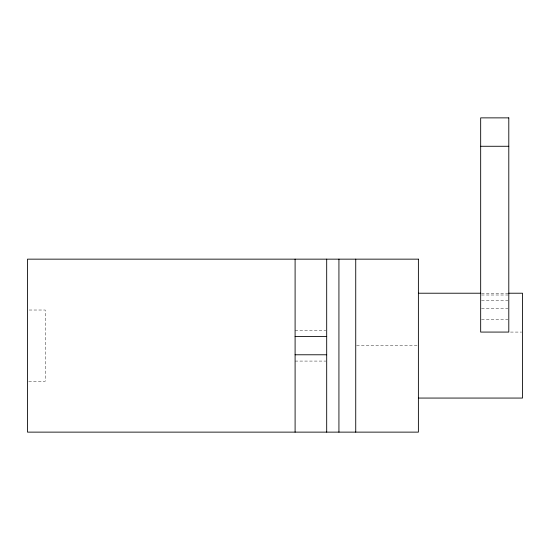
<?xml version="1.0" encoding="UTF-8"?>
<svg xmlns="http://www.w3.org/2000/svg" width="550" height="550" viewBox="0 0 550 550"><rect width="100%" height="100%" fill="white"/><g stroke="black" fill="none" stroke-linecap="round" stroke-linejoin="round"><path stroke-width="0.41" stroke-dasharray="2.75 2.06" d="M481.525 293.219L507.946 293.219M481.525 295.006L508.798 295.006M481.525 300.245L507.946 300.245M481.525 308.577L507.946 308.577M29.184 310.021L45.217 310.021L45.217 381.26L27.5 381.26M481.525 319.433L507.946 319.433M295.096 330.206L325.841 330.206M510.51 332.076L521.641 332.076M356.592 345.641L417.526 345.641M295.096 361.075L325.841 361.075"/><path stroke-width="0.82" d="M480.672 146.272L508.798 146.272M418.385 293.219L480.672 293.219M508.798 293.219L522.5 293.219L522.5 398.062L418.385 398.062M295.096 336.511L326.693 336.511M295.096 354.777L326.693 354.777M355.733 259.153L355.733 432.128M338.931 259.153L338.931 432.128M326.693 259.153L326.693 432.128M295.096 259.153L295.096 432.128M508.798 117.872L480.672 117.872L480.672 332.076L508.798 332.076L508.798 117.872M418.385 259.153L27.5 259.153L27.5 432.128L418.385 432.128L418.385 259.153"/></g></svg>
